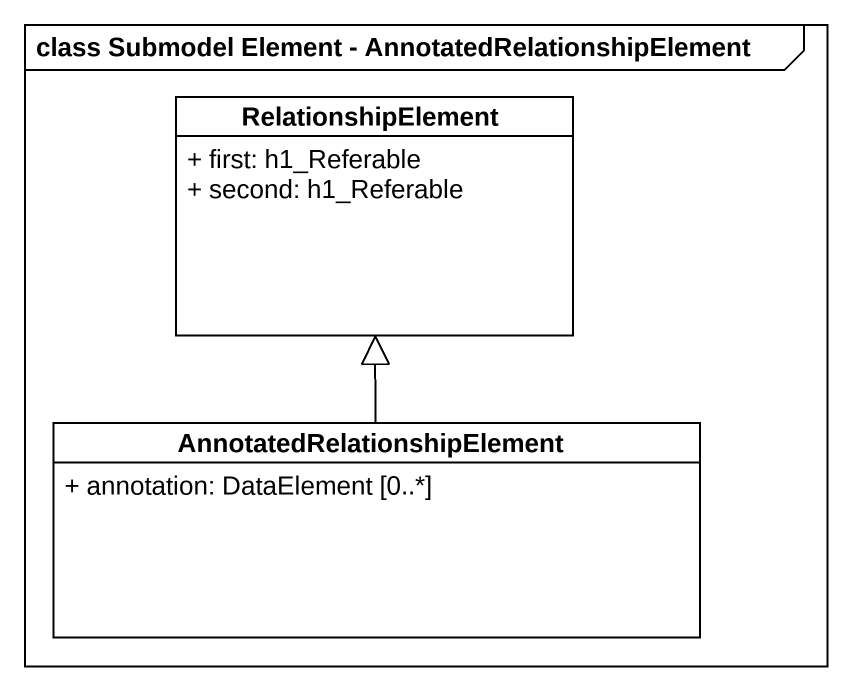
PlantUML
@startuml
mainframe class Submodel Element - AnnotatedRelationshipElement
hide circle
hide empty members
skinparam classAttributeIconSize 0
class RelationshipElement {
  + first: h1_Referable
  + second: h1_Referable
}
class AnnotatedRelationshipElement {
  + annotation: DataElement [0..*]
}
AnnotatedRelationshipElement -up-|> RelationshipElement
@enduml
